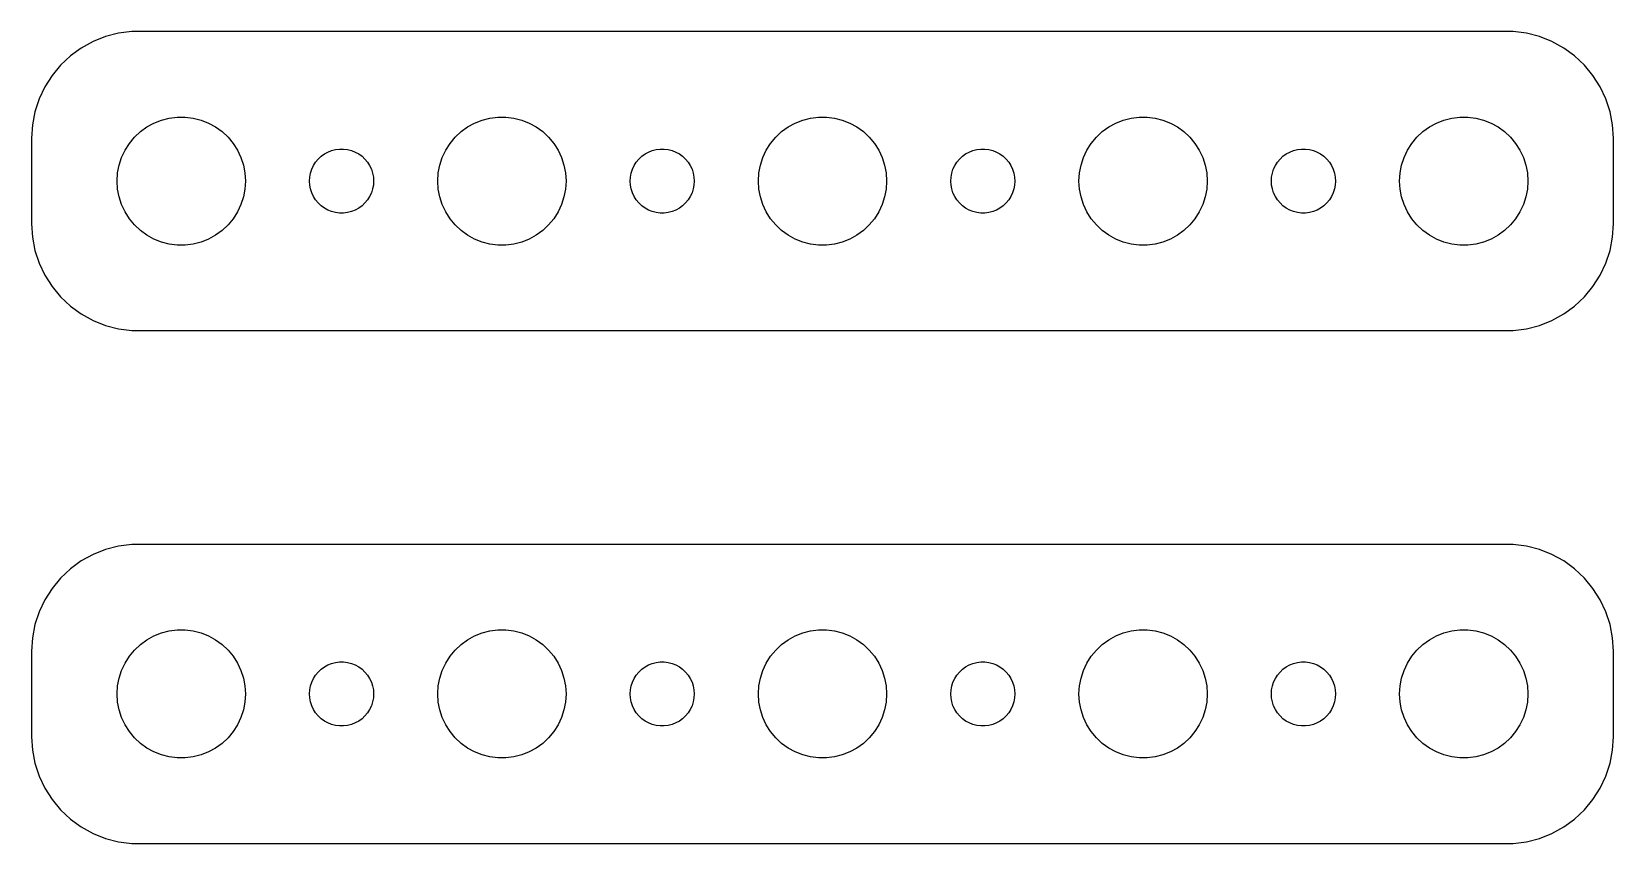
# Model space of a CAD drawing. Header units: metres. Extents: x -37 to 37, y 65 to 151.
# Drawn here: x -37 to 37, y 65 to 103 of the extents above; entities that cross this region are included whole.
import ezdxf

# ---------------------------------------------------------------- set-up
doc = ezdxf.new("R2010")
doc.units = ezdxf.units.M

msp = doc.modelspace()

# ---------------------------------------------------------------- linework, layer by layer
for p, q in [((-32.9369, 102.911), (-33.5451, 102.755)), ((-32.3139, 102.99), (-32.9369, 102.911)), ((32.3139, 102.99), (-32.3139, 102.99)), ((32.9369, 102.911), (32.3139, 102.99)), ((33.5451, 102.755), (32.9369, 102.911)), ((-34.6791, 102.222), (-35.1871, 101.853)), ((-34.1289, 102.524), (-34.6791, 102.222)), ((-33.5451, 102.755), (-34.1289, 102.524)), ((34.1289, 102.524), (33.5451, 102.755)), ((34.6791, 102.222), (34.1289, 102.524)), ((35.1871, 101.853), (34.6791, 102.222)), ((-35.6448, 101.423), (-36.0451, 100.939)), ((-35.1871, 101.853), (-35.6448, 101.423)), ((35.6448, 101.423), (35.1871, 101.853)), ((36.0451, 100.939), (35.6448, 101.423)), ((-36.0451, 100.939), (-36.3815, 100.409)), ((36.3815, 100.409), (36.0451, 100.939)), ((-36.3815, 100.409), (-36.6489, 99.8406)), ((36.6489, 99.8406), (36.3815, 100.409)), ((-36.8429, 99.2434), (-36.9606, 98.6267)), ((-36.6489, 99.8406), (-36.8429, 99.2434)), ((36.8429, 99.2434), (36.6489, 99.8406)), ((36.9606, 98.6267), (36.8429, 99.2434)), ((-36.9606, 98.6267), (-37, 98)), ((-31.9123, 98.3115), (-31.6075, 98.533)), ((-31.6075, 98.533), (-31.2773, 98.7145)), ((-31.2773, 98.7145), (-30.927, 98.8532)), ((-30.927, 98.8532), (-30.5621, 98.9469)), ((-30.5621, 98.9469), (-30.1884, 98.9941)), ((-30.1884, 98.9941), (-29.8116, 98.9941)), ((-29.8116, 98.9941), (-29.4379, 98.9469)), ((-29.4379, 98.9469), (-29.0729, 98.8532)), ((-29.0729, 98.8532), (-28.7227, 98.7145)), ((-28.7227, 98.7145), (-28.3925, 98.533)), ((-28.3925, 98.533), (-28.0877, 98.3115)), ((-16.9123, 98.3115), (-16.6075, 98.533)), ((-16.6075, 98.533), (-16.2773, 98.7145)), ((-16.2773, 98.7145), (-15.927, 98.8532)), ((-15.927, 98.8532), (-15.5621, 98.9469)), ((-15.5621, 98.9469), (-15.1884, 98.9941)), ((-15.1884, 98.9941), (-14.8116, 98.9941)), ((-14.8116, 98.9941), (-14.4379, 98.9469)), ((-14.4379, 98.9469), (-14.0729, 98.8532)), ((-14.0729, 98.8532), (-13.7227, 98.7145)), ((-13.7227, 98.7145), (-13.3925, 98.533)), ((-13.3925, 98.533), (-13.0877, 98.3115)), ((-1.91226, 98.3115), (-1.60747, 98.533)), ((-1.60747, 98.533), (-1.27733, 98.7145)), ((-1.27733, 98.7145), (-0.92705, 98.8532)), ((-0.92705, 98.8532), (-0.56213, 98.9469)), ((-0.56213, 98.9469), (-0.18837, 98.9941)), ((-0.18837, 98.9941), (0.18837, 98.9941)), ((0.18837, 98.9941), (0.56213, 98.9469)), ((0.56213, 98.9469), (0.92705, 98.8532)), ((0.92705, 98.8532), (1.27733, 98.7145)), ((1.27733, 98.7145), (1.60747, 98.533)), ((1.60747, 98.533), (1.91226, 98.3115)), ((13.0877, 98.3115), (13.3925, 98.533)), ((13.3925, 98.533), (13.7227, 98.7145)), ((13.7227, 98.7145), (14.0729, 98.8532)), ((14.0729, 98.8532), (14.4379, 98.9469)), ((14.4379, 98.9469), (14.8116, 98.9941)), ((14.8116, 98.9941), (15.1884, 98.9941)), ((15.1884, 98.9941), (15.5621, 98.9469)), ((15.5621, 98.9469), (15.927, 98.8532)), ((15.927, 98.8532), (16.2773, 98.7145)), ((16.2773, 98.7145), (16.6075, 98.533)), ((16.6075, 98.533), (16.9123, 98.3115)), ((28.0877, 98.3115), (28.3925, 98.533)), ((28.3925, 98.533), (28.7227, 98.7145)), ((28.7227, 98.7145), (29.0729, 98.8532)), ((29.0729, 98.8532), (29.4379, 98.9469)), ((29.4379, 98.9469), (29.8116, 98.9941)), ((29.8116, 98.9941), (30.1884, 98.9941)), ((30.1884, 98.9941), (30.5621, 98.9469)), ((30.5621, 98.9469), (30.927, 98.8532)), ((30.927, 98.8532), (31.2773, 98.7145)), ((31.2773, 98.7145), (31.6075, 98.533)), ((31.6075, 98.533), (31.9123, 98.3115)), ((37, 98), (36.9606, 98.6267)), ((-37, 98), (-37, 94)), ((-32.6289, 97.4453), (-32.427, 97.7634)), ((-32.427, 97.7634), (-32.1869, 98.0536)), ((-32.1869, 98.0536), (-31.9123, 98.3115)), ((-28.0877, 98.3115), (-27.8131, 98.0536)), ((-27.8131, 98.0536), (-27.5729, 97.7634)), ((-27.5729, 97.7634), (-27.3711, 97.4453)), ((-17.6289, 97.4453), (-17.427, 97.7634)), ((-17.427, 97.7634), (-17.1869, 98.0536)), ((-17.1869, 98.0536), (-16.9123, 98.3115)), ((-13.0877, 98.3115), (-12.8131, 98.0536)), ((-12.8131, 98.0536), (-12.5729, 97.7634)), ((-12.5729, 97.7634), (-12.3711, 97.4453)), ((-2.62891, 97.4453), (-2.42705, 97.7634)), ((-2.42705, 97.7634), (-2.1869, 98.0536)), ((-2.1869, 98.0536), (-1.91226, 98.3115)), ((1.91226, 98.3115), (2.1869, 98.0536)), ((2.1869, 98.0536), (2.42705, 97.7634)), ((2.42705, 97.7634), (2.62891, 97.4453)), ((12.3711, 97.4453), (12.5729, 97.7634)), ((12.5729, 97.7634), (12.8131, 98.0536)), ((12.8131, 98.0536), (13.0877, 98.3115)), ((16.9123, 98.3115), (17.1869, 98.0536)), ((17.1869, 98.0536), (17.427, 97.7634)), ((17.427, 97.7634), (17.6289, 97.4453)), ((27.3711, 97.4453), (27.5729, 97.7634)), ((27.5729, 97.7634), (27.8131, 98.0536)), ((27.8131, 98.0536), (28.0877, 98.3115)), ((31.9123, 98.3115), (32.1869, 98.0536)), ((32.1869, 98.0536), (32.427, 97.7634)), ((32.427, 97.7634), (32.6289, 97.4453)), ((37, 94), (37, 98)), ((-32.9057, 96.7461), (-32.7893, 97.1044)), ((-32.7893, 97.1044), (-32.6289, 97.4453)), ((-27.3711, 97.4453), (-27.2107, 97.1044)), ((-27.2107, 97.1044), (-27.0942, 96.7461)), ((-23.7135, 96.8817), (-23.5934, 97.0268)), ((-23.5934, 97.0268), (-23.4561, 97.1558)), ((-23.4561, 97.1558), (-23.3037, 97.2665)), ((-23.3037, 97.2665), (-23.1387, 97.3572)), ((-23.1387, 97.3572), (-22.9635, 97.4266)), ((-22.9635, 97.4266), (-22.7811, 97.4734)), ((-22.7811, 97.4734), (-22.5942, 97.497)), ((-22.5942, 97.497), (-22.4058, 97.497)), ((-22.4058, 97.497), (-22.2189, 97.4734)), ((-22.2189, 97.4734), (-22.0365, 97.4266)), ((-22.0365, 97.4266), (-21.8613, 97.3572)), ((-21.8613, 97.3572), (-21.6963, 97.2665)), ((-21.6963, 97.2665), (-21.5439, 97.1558)), ((-21.5439, 97.1558), (-21.4065, 97.0268)), ((-21.4065, 97.0268), (-21.2865, 96.8817)), ((-17.9057, 96.7461), (-17.7893, 97.1044)), ((-17.7893, 97.1044), (-17.6289, 97.4453)), ((-12.3711, 97.4453), (-12.2107, 97.1044)), ((-12.2107, 97.1044), (-12.0942, 96.7461)), ((-8.71352, 96.8817), (-8.59344, 97.0268)), ((-8.59344, 97.0268), (-8.45613, 97.1558)), ((-8.45613, 97.1558), (-8.30373, 97.2665)), ((-8.30373, 97.2665), (-8.13866, 97.3572)), ((-8.13866, 97.3572), (-7.96352, 97.4266)), ((-7.96352, 97.4266), (-7.78107, 97.4734)), ((-7.78107, 97.4734), (-7.59418, 97.497)), ((-7.59418, 97.497), (-7.40581, 97.497)), ((-7.40581, 97.497), (-7.21892, 97.4734)), ((-7.21892, 97.4734), (-7.03647, 97.4266)), ((-7.03647, 97.4266), (-6.86133, 97.3572)), ((-6.86133, 97.3572), (-6.69626, 97.2665)), ((-6.69626, 97.2665), (-6.54385, 97.1558)), ((-6.54385, 97.1558), (-6.40654, 97.0268)), ((-6.40654, 97.0268), (-6.28647, 96.8817)), ((-2.90575, 96.7461), (-2.78932, 97.1044)), ((-2.78932, 97.1044), (-2.62891, 97.4453)), ((2.62891, 97.4453), (2.78932, 97.1044)), ((2.78932, 97.1044), (2.90575, 96.7461)), ((6.28647, 96.8817), (6.40654, 97.0268)), ((6.40654, 97.0268), (6.54385, 97.1558)), ((6.54385, 97.1558), (6.69626, 97.2665)), ((6.69626, 97.2665), (6.86133, 97.3572)), ((6.86133, 97.3572), (7.03647, 97.4266)), ((7.03647, 97.4266), (7.21892, 97.4734)), ((7.21892, 97.4734), (7.40581, 97.497)), ((7.40581, 97.497), (7.59418, 97.497)), ((7.59418, 97.497), (7.78107, 97.4734)), ((7.78107, 97.4734), (7.96352, 97.4266)), ((7.96352, 97.4266), (8.13866, 97.3572)), ((8.13866, 97.3572), (8.30373, 97.2665)), ((8.30373, 97.2665), (8.45613, 97.1558)), ((8.45613, 97.1558), (8.59344, 97.0268)), ((8.59344, 97.0268), (8.71352, 96.8817)), ((12.0942, 96.7461), (12.2107, 97.1044)), ((12.2107, 97.1044), (12.3711, 97.4453)), ((17.6289, 97.4453), (17.7893, 97.1044)), ((17.7893, 97.1044), (17.9057, 96.7461)), ((21.2865, 96.8817), (21.4065, 97.0268)), ((21.4065, 97.0268), (21.5439, 97.1558)), ((21.5439, 97.1558), (21.6963, 97.2665)), ((21.6963, 97.2665), (21.8613, 97.3572)), ((21.8613, 97.3572), (22.0365, 97.4266)), ((22.0365, 97.4266), (22.2189, 97.4734)), ((22.2189, 97.4734), (22.4058, 97.497)), ((22.4058, 97.497), (22.5942, 97.497)), ((22.5942, 97.497), (22.7811, 97.4734)), ((22.7811, 97.4734), (22.9635, 97.4266)), ((22.9635, 97.4266), (23.1387, 97.3572)), ((23.1387, 97.3572), (23.3037, 97.2665)), ((23.3037, 97.2665), (23.4561, 97.1558)), ((23.4561, 97.1558), (23.5934, 97.0268)), ((23.5934, 97.0268), (23.7135, 96.8817)), ((27.0942, 96.7461), (27.2107, 97.1044)), ((27.2107, 97.1044), (27.3711, 97.4453)), ((32.6289, 97.4453), (32.7893, 97.1044)), ((32.7893, 97.1044), (32.9057, 96.7461)), ((-33, 96), (-32.9763, 96.376)), ((-32.9763, 96.376), (-32.9057, 96.7461)), ((-27.0942, 96.7461), (-27.0237, 96.376)), ((-27.0237, 96.376), (-27, 96)), ((-23.9882, 96.188), (-23.9529, 96.373)), ((-23.9529, 96.373), (-23.8947, 96.5522)), ((-23.8947, 96.5522), (-23.8145, 96.7226)), ((-23.8145, 96.7226), (-23.7135, 96.8817)), ((-21.2865, 96.8817), (-21.1855, 96.7226)), ((-21.1855, 96.7226), (-21.1053, 96.5522)), ((-21.1053, 96.5522), (-21.0471, 96.373)), ((-21.0471, 96.373), (-21.0118, 96.188)), ((-18, 96), (-17.9763, 96.376)), ((-17.9763, 96.376), (-17.9057, 96.7461)), ((-12.0942, 96.7461), (-12.0237, 96.376)), ((-12.0237, 96.376), (-12, 96)), ((-8.98816, 96.188), (-8.95287, 96.373)), ((-8.95287, 96.373), (-8.89465, 96.5522)), ((-8.89465, 96.5522), (-8.81445, 96.7226)), ((-8.81445, 96.7226), (-8.71352, 96.8817)), ((-6.28647, 96.8817), (-6.18553, 96.7226)), ((-6.18553, 96.7226), (-6.10533, 96.5522)), ((-6.10533, 96.5522), (-6.04712, 96.373)), ((-6.04712, 96.373), (-6.01183, 96.188)), ((-3, 96), (-2.97633, 96.376)), ((-2.97633, 96.376), (-2.90575, 96.7461)), ((2.90575, 96.7461), (2.97633, 96.376)), ((2.97633, 96.376), (3, 96)), ((6.01183, 96.188), (6.04712, 96.373)), ((6.04712, 96.373), (6.10533, 96.5522)), ((6.10533, 96.5522), (6.18553, 96.7226)), ((6.18553, 96.7226), (6.28647, 96.8817)), ((8.71352, 96.8817), (8.81445, 96.7226)), ((8.81445, 96.7226), (8.89465, 96.5522)), ((8.89465, 96.5522), (8.95287, 96.373)), ((8.95287, 96.373), (8.98816, 96.188)), ((12, 96), (12.0237, 96.376)), ((12.0237, 96.376), (12.0942, 96.7461)), ((17.9057, 96.7461), (17.9763, 96.376)), ((17.9763, 96.376), (18, 96)), ((21.0118, 96.188), (21.0471, 96.373)), ((21.0471, 96.373), (21.1053, 96.5522)), ((21.1053, 96.5522), (21.1855, 96.7226)), ((21.1855, 96.7226), (21.2865, 96.8817)), ((23.7135, 96.8817), (23.8145, 96.7226)), ((23.8145, 96.7226), (23.8947, 96.5522)), ((23.8947, 96.5522), (23.9529, 96.373)), ((23.9529, 96.373), (23.9882, 96.188)), ((27, 96), (27.0237, 96.376)), ((27.0237, 96.376), (27.0942, 96.7461)), ((32.9057, 96.7461), (32.9763, 96.376)), ((32.9763, 96.376), (33, 96)), ((-32.9763, 95.624), (-33, 96)), ((-32.9057, 95.2539), (-32.9763, 95.624)), ((-27.0237, 95.624), (-27.0942, 95.2539)), ((-27, 96), (-27.0237, 95.624)), ((-24, 96), (-23.9882, 96.188)), ((-23.9882, 95.812), (-24, 96)), ((-23.9529, 95.627), (-23.9882, 95.812)), ((-23.8947, 95.4478), (-23.9529, 95.627)), ((-21.0471, 95.627), (-21.1053, 95.4478)), ((-21.0118, 95.812), (-21.0471, 95.627)), ((-21.0118, 96.188), (-21, 96)), ((-21, 96), (-21.0118, 95.812)), ((-17.9763, 95.624), (-18, 96)), ((-17.9057, 95.2539), (-17.9763, 95.624)), ((-12.0237, 95.624), (-12.0942, 95.2539)), ((-12, 96), (-12.0237, 95.624)), ((-9, 96), (-8.98816, 96.188)), ((-8.98816, 95.812), (-9, 96)), ((-8.95287, 95.627), (-8.98816, 95.812)), ((-8.89465, 95.4478), (-8.95287, 95.627)), ((-6.04712, 95.627), (-6.10533, 95.4478)), ((-6.01183, 95.812), (-6.04712, 95.627)), ((-6.01183, 96.188), (-6, 96)), ((-6, 96), (-6.01183, 95.812)), ((-2.97633, 95.624), (-3, 96)), ((-2.90575, 95.2539), (-2.97633, 95.624)), ((2.97633, 95.624), (2.90575, 95.2539)), ((3, 96), (2.97633, 95.624)), ((6, 96), (6.01183, 96.188)), ((6.01183, 95.812), (6, 96)), ((6.04712, 95.627), (6.01183, 95.812)), ((6.10533, 95.4478), (6.04712, 95.627)), ((8.95287, 95.627), (8.89465, 95.4478)), ((8.98816, 95.812), (8.95287, 95.627)), ((8.98816, 96.188), (9, 96)), ((9, 96), (8.98816, 95.812)), ((12.0237, 95.624), (12, 96)), ((12.0942, 95.2539), (12.0237, 95.624)), ((17.9763, 95.624), (17.9057, 95.2539)), ((18, 96), (17.9763, 95.624)), ((21, 96), (21.0118, 96.188)), ((21.0118, 95.812), (21, 96)), ((21.0471, 95.627), (21.0118, 95.812)), ((21.1053, 95.4478), (21.0471, 95.627)), ((23.9529, 95.627), (23.8947, 95.4478)), ((23.9882, 95.812), (23.9529, 95.627)), ((23.9882, 96.188), (24, 96)), ((24, 96), (23.9882, 95.812)), ((27.0237, 95.624), (27, 96)), ((27.0942, 95.2539), (27.0237, 95.624)), ((32.9763, 95.624), (32.9057, 95.2539)), ((33, 96), (32.9763, 95.624)), ((-32.7893, 94.8956), (-32.9057, 95.2539)), ((-32.6289, 94.5547), (-32.7893, 94.8956)), ((-27.2107, 94.8956), (-27.3711, 94.5547)), ((-27.0942, 95.2539), (-27.2107, 94.8956)), ((-23.8145, 95.2774), (-23.8947, 95.4478)), ((-23.7135, 95.1183), (-23.8145, 95.2774)), ((-23.5934, 94.9732), (-23.7135, 95.1183)), ((-23.4561, 94.8442), (-23.5934, 94.9732)), ((-23.3037, 94.7335), (-23.4561, 94.8442)), ((-23.1387, 94.6428), (-23.3037, 94.7335)), ((-21.6963, 94.7335), (-21.8613, 94.6428)), ((-21.5439, 94.8442), (-21.6963, 94.7335)), ((-21.4065, 94.9732), (-21.5439, 94.8442)), ((-21.2865, 95.1183), (-21.4065, 94.9732)), ((-21.1855, 95.2774), (-21.2865, 95.1183)), ((-21.1053, 95.4478), (-21.1855, 95.2774)), ((-17.7893, 94.8956), (-17.9057, 95.2539)), ((-17.6289, 94.5547), (-17.7893, 94.8956)), ((-12.2107, 94.8956), (-12.3711, 94.5547)), ((-12.0942, 95.2539), (-12.2107, 94.8956)), ((-8.81445, 95.2774), (-8.89465, 95.4478)), ((-8.71352, 95.1183), (-8.81445, 95.2774)), ((-8.59344, 94.9732), (-8.71352, 95.1183)), ((-8.45613, 94.8442), (-8.59344, 94.9732)), ((-8.30373, 94.7335), (-8.45613, 94.8442)), ((-8.13866, 94.6428), (-8.30373, 94.7335)), ((-6.69626, 94.7335), (-6.86133, 94.6428)), ((-6.54385, 94.8442), (-6.69626, 94.7335)), ((-6.40654, 94.9732), (-6.54385, 94.8442)), ((-6.28647, 95.1183), (-6.40654, 94.9732)), ((-6.18553, 95.2774), (-6.28647, 95.1183)), ((-6.10533, 95.4478), (-6.18553, 95.2774)), ((-2.78932, 94.8956), (-2.90575, 95.2539)), ((-2.62891, 94.5547), (-2.78932, 94.8956)), ((2.78932, 94.8956), (2.62891, 94.5547)), ((2.90575, 95.2539), (2.78932, 94.8956)), ((6.18553, 95.2774), (6.10533, 95.4478)), ((6.28647, 95.1183), (6.18553, 95.2774)), ((6.40654, 94.9732), (6.28647, 95.1183)), ((6.54385, 94.8442), (6.40654, 94.9732)), ((6.69626, 94.7335), (6.54385, 94.8442)), ((6.86133, 94.6428), (6.69626, 94.7335)), ((8.30373, 94.7335), (8.13866, 94.6428)), ((8.45613, 94.8442), (8.30373, 94.7335)), ((8.59344, 94.9732), (8.45613, 94.8442)), ((8.71352, 95.1183), (8.59344, 94.9732)), ((8.81445, 95.2774), (8.71352, 95.1183)), ((8.89465, 95.4478), (8.81445, 95.2774)), ((12.2107, 94.8956), (12.0942, 95.2539)), ((12.3711, 94.5547), (12.2107, 94.8956)), ((17.7893, 94.8956), (17.6289, 94.5547)), ((17.9057, 95.2539), (17.7893, 94.8956)), ((21.1855, 95.2774), (21.1053, 95.4478)), ((21.2865, 95.1183), (21.1855, 95.2774)), ((21.4065, 94.9732), (21.2865, 95.1183)), ((21.5439, 94.8442), (21.4065, 94.9732)), ((21.6963, 94.7335), (21.5439, 94.8442)), ((21.8613, 94.6428), (21.6963, 94.7335)), ((23.3037, 94.7335), (23.1387, 94.6428)), ((23.4561, 94.8442), (23.3037, 94.7335)), ((23.5934, 94.9732), (23.4561, 94.8442)), ((23.7135, 95.1183), (23.5934, 94.9732)), ((23.8145, 95.2774), (23.7135, 95.1183)), ((23.8947, 95.4478), (23.8145, 95.2774)), ((27.2107, 94.8956), (27.0942, 95.2539)), ((27.3711, 94.5547), (27.2107, 94.8956)), ((32.7893, 94.8956), (32.6289, 94.5547)), ((32.9057, 95.2539), (32.7893, 94.8956)), ((-37, 94), (-36.9606, 93.3733)), ((-32.427, 94.2366), (-32.6289, 94.5547)), ((-32.1869, 93.9464), (-32.427, 94.2366)), ((-27.5729, 94.2366), (-27.8131, 93.9464)), ((-27.3711, 94.5547), (-27.5729, 94.2366)), ((-22.9635, 94.5734), (-23.1387, 94.6428)), ((-22.7811, 94.5266), (-22.9635, 94.5734)), ((-22.5942, 94.503), (-22.7811, 94.5266)), ((-22.4058, 94.503), (-22.5942, 94.503)), ((-22.2189, 94.5266), (-22.4058, 94.503)), ((-22.0365, 94.5734), (-22.2189, 94.5266)), ((-21.8613, 94.6428), (-22.0365, 94.5734)), ((-17.427, 94.2366), (-17.6289, 94.5547)), ((-17.1869, 93.9464), (-17.427, 94.2366)), ((-12.5729, 94.2366), (-12.8131, 93.9464)), ((-12.3711, 94.5547), (-12.5729, 94.2366)), ((-7.96352, 94.5734), (-8.13866, 94.6428)), ((-7.78107, 94.5266), (-7.96352, 94.5734)), ((-7.59418, 94.503), (-7.78107, 94.5266)), ((-7.40581, 94.503), (-7.59418, 94.503)), ((-7.21892, 94.5266), (-7.40581, 94.503)), ((-7.03647, 94.5734), (-7.21892, 94.5266)), ((-6.86133, 94.6428), (-7.03647, 94.5734)), ((-2.42705, 94.2366), (-2.62891, 94.5547)), ((-2.1869, 93.9464), (-2.42705, 94.2366)), ((2.42705, 94.2366), (2.1869, 93.9464)), ((2.62891, 94.5547), (2.42705, 94.2366)), ((7.03647, 94.5734), (6.86133, 94.6428)), ((7.21892, 94.5266), (7.03647, 94.5734)), ((7.40581, 94.503), (7.21892, 94.5266)), ((7.59418, 94.503), (7.40581, 94.503)), ((7.78107, 94.5266), (7.59418, 94.503)), ((7.96352, 94.5734), (7.78107, 94.5266)), ((8.13866, 94.6428), (7.96352, 94.5734)), ((12.5729, 94.2366), (12.3711, 94.5547)), ((12.8131, 93.9464), (12.5729, 94.2366)), ((17.427, 94.2366), (17.1869, 93.9464)), ((17.6289, 94.5547), (17.427, 94.2366)), ((22.0365, 94.5734), (21.8613, 94.6428)), ((22.2189, 94.5266), (22.0365, 94.5734)), ((22.4058, 94.503), (22.2189, 94.5266)), ((22.5942, 94.503), (22.4058, 94.503)), ((22.7811, 94.5266), (22.5942, 94.503)), ((22.9635, 94.5734), (22.7811, 94.5266)), ((23.1387, 94.6428), (22.9635, 94.5734)), ((27.5729, 94.2366), (27.3711, 94.5547)), ((27.8131, 93.9464), (27.5729, 94.2366)), ((32.427, 94.2366), (32.1869, 93.9464)), ((32.6289, 94.5547), (32.427, 94.2366)), ((36.9606, 93.3733), (37, 94)), ((-36.9606, 93.3733), (-36.8429, 92.7566)), ((-31.9123, 93.6885), (-32.1869, 93.9464)), ((-31.6075, 93.467), (-31.9123, 93.6885)), ((-31.2773, 93.2855), (-31.6075, 93.467)), ((-30.927, 93.1468), (-31.2773, 93.2855)), ((-28.7227, 93.2855), (-29.0729, 93.1468)), ((-28.3925, 93.467), (-28.7227, 93.2855)), ((-28.0877, 93.6885), (-28.3925, 93.467)), ((-27.8131, 93.9464), (-28.0877, 93.6885)), ((-16.9123, 93.6885), (-17.1869, 93.9464)), ((-16.6075, 93.467), (-16.9123, 93.6885)), ((-16.2773, 93.2855), (-16.6075, 93.467)), ((-15.927, 93.1468), (-16.2773, 93.2855)), ((-13.7227, 93.2855), (-14.0729, 93.1468)), ((-13.3925, 93.467), (-13.7227, 93.2855)), ((-13.0877, 93.6885), (-13.3925, 93.467)), ((-12.8131, 93.9464), (-13.0877, 93.6885)), ((-1.91226, 93.6885), (-2.1869, 93.9464)), ((-1.60747, 93.467), (-1.91226, 93.6885)), ((-1.27733, 93.2855), (-1.60747, 93.467)), ((-0.92705, 93.1468), (-1.27733, 93.2855)), ((1.27733, 93.2855), (0.92705, 93.1468)), ((1.60747, 93.467), (1.27733, 93.2855)), ((1.91226, 93.6885), (1.60747, 93.467)), ((2.1869, 93.9464), (1.91226, 93.6885)), ((13.0877, 93.6885), (12.8131, 93.9464)), ((13.3925, 93.467), (13.0877, 93.6885)), ((13.7227, 93.2855), (13.3925, 93.467)), ((14.0729, 93.1468), (13.7227, 93.2855)), ((16.2773, 93.2855), (15.927, 93.1468)), ((16.6075, 93.467), (16.2773, 93.2855)), ((16.9123, 93.6885), (16.6075, 93.467)), ((17.1869, 93.9464), (16.9123, 93.6885)), ((28.0877, 93.6885), (27.8131, 93.9464)), ((28.3925, 93.467), (28.0877, 93.6885)), ((28.7227, 93.2855), (28.3925, 93.467)), ((29.0729, 93.1468), (28.7227, 93.2855)), ((31.2773, 93.2855), (30.927, 93.1468)), ((31.6075, 93.467), (31.2773, 93.2855)), ((31.9123, 93.6885), (31.6075, 93.467)), ((32.1869, 93.9464), (31.9123, 93.6885)), ((36.8429, 92.7566), (36.9606, 93.3733)), ((-36.8429, 92.7566), (-36.6489, 92.1594)), ((-30.5621, 93.0531), (-30.927, 93.1468)), ((-30.1884, 93.0059), (-30.5621, 93.0531)), ((-29.8116, 93.0059), (-30.1884, 93.0059)), ((-29.4379, 93.0531), (-29.8116, 93.0059)), ((-29.0729, 93.1468), (-29.4379, 93.0531)), ((-15.5621, 93.0531), (-15.927, 93.1468)), ((-15.1884, 93.0059), (-15.5621, 93.0531)), ((-14.8116, 93.0059), (-15.1884, 93.0059)), ((-14.4379, 93.0531), (-14.8116, 93.0059)), ((-14.0729, 93.1468), (-14.4379, 93.0531)), ((-0.56213, 93.0531), (-0.92705, 93.1468)), ((-0.18837, 93.0059), (-0.56213, 93.0531)), ((0.18837, 93.0059), (-0.18837, 93.0059)), ((0.56213, 93.0531), (0.18837, 93.0059)), ((0.92705, 93.1468), (0.56213, 93.0531)), ((14.4379, 93.0531), (14.0729, 93.1468)), ((14.8116, 93.0059), (14.4379, 93.0531)), ((15.1884, 93.0059), (14.8116, 93.0059)), ((15.5621, 93.0531), (15.1884, 93.0059)), ((15.927, 93.1468), (15.5621, 93.0531)), ((29.4379, 93.0531), (29.0729, 93.1468)), ((29.8116, 93.0059), (29.4379, 93.0531)), ((30.1884, 93.0059), (29.8116, 93.0059)), ((30.5621, 93.0531), (30.1884, 93.0059)), ((30.927, 93.1468), (30.5621, 93.0531)), ((36.6489, 92.1594), (36.8429, 92.7566)), ((-36.6489, 92.1594), (-36.3815, 91.5912)), ((36.3815, 91.5912), (36.6489, 92.1594)), ((-36.3815, 91.5912), (-36.0451, 91.0611)), ((-36.0451, 91.0611), (-35.6448, 90.5773)), ((35.6448, 90.5773), (36.0451, 91.0611)), ((36.0451, 91.0611), (36.3815, 91.5912)), ((-35.6448, 90.5773), (-35.1871, 90.1474)), ((35.1871, 90.1474), (35.6448, 90.5773)), ((-35.1871, 90.1474), (-34.6791, 89.7784)), ((-34.6791, 89.7784), (-34.1289, 89.4759)), ((34.1289, 89.4759), (34.6791, 89.7784)), ((34.6791, 89.7784), (35.1871, 90.1474)), ((-34.1289, 89.4759), (-33.5451, 89.2447)), ((-33.5451, 89.2447), (-32.9369, 89.0886)), ((-32.9369, 89.0886), (-32.3139, 89.0099)), ((-32.3139, 89.0099), (32.3139, 89.0099)), ((32.3139, 89.0099), (32.9369, 89.0886)), ((32.9369, 89.0886), (33.5451, 89.2447)), ((33.5451, 89.2447), (34.1289, 89.4759)), ((-34.1289, 78.5241), (-34.6791, 78.2216)), ((-33.5451, 78.7553), (-34.1289, 78.5241)), ((-32.9369, 78.9114), (-33.5451, 78.7553)), ((-32.3139, 78.9901), (-32.9369, 78.9114)), ((32.3139, 78.9901), (-32.3139, 78.9901)), ((32.9369, 78.9114), (32.3139, 78.9901)), ((33.5451, 78.7553), (32.9369, 78.9114)), ((34.1289, 78.5241), (33.5451, 78.7553)), ((34.6791, 78.2216), (34.1289, 78.5241)), ((-35.1871, 77.8526), (-35.6448, 77.4227)), ((-34.6791, 78.2216), (-35.1871, 77.8526)), ((35.1871, 77.8526), (34.6791, 78.2216)), ((35.6448, 77.4227), (35.1871, 77.8526)), ((-35.6448, 77.4227), (-36.0451, 76.9389)), ((36.0451, 76.9389), (35.6448, 77.4227)), ((-36.3815, 76.4088), (-36.6489, 75.8406)), ((-36.0451, 76.9389), (-36.3815, 76.4088)), ((36.3815, 76.4088), (36.0451, 76.9389)), ((36.6489, 75.8406), (36.3815, 76.4088)), ((-36.6489, 75.8406), (-36.8429, 75.2434)), ((36.8429, 75.2434), (36.6489, 75.8406)), ((-36.8429, 75.2434), (-36.9606, 74.6267)), ((-31.2773, 74.7145), (-30.927, 74.8532)), ((-30.927, 74.8532), (-30.5621, 74.9469)), ((-30.5621, 74.9469), (-30.1884, 74.9941)), ((-30.1884, 74.9941), (-29.8116, 74.9941)), ((-29.8116, 74.9941), (-29.4379, 74.9469)), ((-29.4379, 74.9469), (-29.0729, 74.8532)), ((-29.0729, 74.8532), (-28.7227, 74.7145)), ((-16.2773, 74.7145), (-15.927, 74.8532)), ((-15.927, 74.8532), (-15.5621, 74.9469)), ((-15.5621, 74.9469), (-15.1884, 74.9941)), ((-15.1884, 74.9941), (-14.8116, 74.9941)), ((-14.8116, 74.9941), (-14.4379, 74.9469)), ((-14.4379, 74.9469), (-14.0729, 74.8532)), ((-14.0729, 74.8532), (-13.7227, 74.7145)), ((-1.27733, 74.7145), (-0.92705, 74.8532)), ((-0.92705, 74.8532), (-0.56213, 74.9469)), ((-0.56213, 74.9469), (-0.18837, 74.9941)), ((-0.18837, 74.9941), (0.18837, 74.9941)), ((0.18837, 74.9941), (0.56213, 74.9469)), ((0.56213, 74.9469), (0.92705, 74.8532)), ((0.92705, 74.8532), (1.27733, 74.7145)), ((13.7227, 74.7145), (14.0729, 74.8532)), ((14.0729, 74.8532), (14.4379, 74.9469)), ((14.4379, 74.9469), (14.8116, 74.9941)), ((14.8116, 74.9941), (15.1884, 74.9941)), ((15.1884, 74.9941), (15.5621, 74.9469)), ((15.5621, 74.9469), (15.927, 74.8532)), ((15.927, 74.8532), (16.2773, 74.7145)), ((28.7227, 74.7145), (29.0729, 74.8532)), ((29.0729, 74.8532), (29.4379, 74.9469)), ((29.4379, 74.9469), (29.8116, 74.9941)), ((29.8116, 74.9941), (30.1884, 74.9941)), ((30.1884, 74.9941), (30.5621, 74.9469)), ((30.5621, 74.9469), (30.927, 74.8532)), ((30.927, 74.8532), (31.2773, 74.7145)), ((36.9606, 74.6267), (36.8429, 75.2434)), ((-36.9606, 74.6267), (-37, 74)), ((-37, 74), (-37, 70)), ((-32.427, 73.7634), (-32.1869, 74.0536)), ((-32.1869, 74.0536), (-31.9123, 74.3115)), ((-31.9123, 74.3115), (-31.6075, 74.533)), ((-31.6075, 74.533), (-31.2773, 74.7145)), ((-28.7227, 74.7145), (-28.3925, 74.533)), ((-28.3925, 74.533), (-28.0877, 74.3115)), ((-28.0877, 74.3115), (-27.8131, 74.0536)), ((-27.8131, 74.0536), (-27.5729, 73.7634)), ((-17.427, 73.7634), (-17.1869, 74.0536)), ((-17.1869, 74.0536), (-16.9123, 74.3115)), ((-16.9123, 74.3115), (-16.6075, 74.533)), ((-16.6075, 74.533), (-16.2773, 74.7145)), ((-13.7227, 74.7145), (-13.3925, 74.533)), ((-13.3925, 74.533), (-13.0877, 74.3115)), ((-13.0877, 74.3115), (-12.8131, 74.0536)), ((-12.8131, 74.0536), (-12.5729, 73.7634)), ((-2.42705, 73.7634), (-2.1869, 74.0536)), ((-2.1869, 74.0536), (-1.91226, 74.3115)), ((-1.91226, 74.3115), (-1.60747, 74.533)), ((-1.60747, 74.533), (-1.27733, 74.7145)), ((1.27733, 74.7145), (1.60747, 74.533)), ((1.60747, 74.533), (1.91226, 74.3115)), ((1.91226, 74.3115), (2.1869, 74.0536)), ((2.1869, 74.0536), (2.42705, 73.7634)), ((12.5729, 73.7634), (12.8131, 74.0536)), ((12.8131, 74.0536), (13.0877, 74.3115)), ((13.0877, 74.3115), (13.3925, 74.533)), ((13.3925, 74.533), (13.7227, 74.7145)), ((16.2773, 74.7145), (16.6075, 74.533)), ((16.6075, 74.533), (16.9123, 74.3115)), ((16.9123, 74.3115), (17.1869, 74.0536)), ((17.1869, 74.0536), (17.427, 73.7634)), ((27.5729, 73.7634), (27.8131, 74.0536)), ((27.8131, 74.0536), (28.0877, 74.3115)), ((28.0877, 74.3115), (28.3925, 74.533)), ((28.3925, 74.533), (28.7227, 74.7145)), ((31.2773, 74.7145), (31.6075, 74.533)), ((31.6075, 74.533), (31.9123, 74.3115)), ((31.9123, 74.3115), (32.1869, 74.0536)), ((32.1869, 74.0536), (32.427, 73.7634)), ((37, 74), (36.9606, 74.6267)), ((37, 70), (37, 74)), ((-32.7893, 73.1044), (-32.6289, 73.4453)), ((-32.6289, 73.4453), (-32.427, 73.7634)), ((-27.5729, 73.7634), (-27.3711, 73.4453)), ((-27.3711, 73.4453), (-27.2107, 73.1044)), ((-23.4561, 73.1558), (-23.3037, 73.2665)), ((-23.3037, 73.2665), (-23.1387, 73.3572)), ((-23.1387, 73.3572), (-22.9635, 73.4266)), ((-22.9635, 73.4266), (-22.7811, 73.4734)), ((-22.7811, 73.4734), (-22.5942, 73.497)), ((-22.5942, 73.497), (-22.4058, 73.497)), ((-22.4058, 73.497), (-22.2189, 73.4734)), ((-22.2189, 73.4734), (-22.0365, 73.4266)), ((-22.0365, 73.4266), (-21.8613, 73.3572)), ((-21.8613, 73.3572), (-21.6963, 73.2665)), ((-21.6963, 73.2665), (-21.5439, 73.1558)), ((-17.7893, 73.1044), (-17.6289, 73.4453)), ((-17.6289, 73.4453), (-17.427, 73.7634)), ((-12.5729, 73.7634), (-12.3711, 73.4453)), ((-12.3711, 73.4453), (-12.2107, 73.1044)), ((-8.45613, 73.1558), (-8.30373, 73.2665)), ((-8.30373, 73.2665), (-8.13866, 73.3572)), ((-8.13866, 73.3572), (-7.96352, 73.4266)), ((-7.96352, 73.4266), (-7.78107, 73.4734)), ((-7.78107, 73.4734), (-7.59418, 73.497)), ((-7.59418, 73.497), (-7.40581, 73.497)), ((-7.40581, 73.497), (-7.21892, 73.4734)), ((-7.21892, 73.4734), (-7.03647, 73.4266)), ((-7.03647, 73.4266), (-6.86133, 73.3572)), ((-6.86133, 73.3572), (-6.69626, 73.2665)), ((-6.69626, 73.2665), (-6.54385, 73.1558)), ((-2.78932, 73.1044), (-2.62891, 73.4453)), ((-2.62891, 73.4453), (-2.42705, 73.7634)), ((2.42705, 73.7634), (2.62891, 73.4453)), ((2.62891, 73.4453), (2.78932, 73.1044)), ((6.54385, 73.1558), (6.69626, 73.2665)), ((6.69626, 73.2665), (6.86133, 73.3572)), ((6.86133, 73.3572), (7.03647, 73.4266)), ((7.03647, 73.4266), (7.21892, 73.4734)), ((7.21892, 73.4734), (7.40581, 73.497)), ((7.40581, 73.497), (7.59418, 73.497)), ((7.59418, 73.497), (7.78107, 73.4734)), ((7.78107, 73.4734), (7.96352, 73.4266)), ((7.96352, 73.4266), (8.13866, 73.3572)), ((8.13866, 73.3572), (8.30373, 73.2665)), ((8.30373, 73.2665), (8.45613, 73.1558)), ((12.2107, 73.1044), (12.3711, 73.4453)), ((12.3711, 73.4453), (12.5729, 73.7634)), ((17.427, 73.7634), (17.6289, 73.4453)), ((17.6289, 73.4453), (17.7893, 73.1044)), ((21.5439, 73.1558), (21.6963, 73.2665)), ((21.6963, 73.2665), (21.8613, 73.3572)), ((21.8613, 73.3572), (22.0365, 73.4266)), ((22.0365, 73.4266), (22.2189, 73.4734)), ((22.2189, 73.4734), (22.4058, 73.497)), ((22.4058, 73.497), (22.5942, 73.497)), ((22.5942, 73.497), (22.7811, 73.4734)), ((22.7811, 73.4734), (22.9635, 73.4266)), ((22.9635, 73.4266), (23.1387, 73.3572)), ((23.1387, 73.3572), (23.3037, 73.2665)), ((23.3037, 73.2665), (23.4561, 73.1558)), ((27.2107, 73.1044), (27.3711, 73.4453)), ((27.3711, 73.4453), (27.5729, 73.7634)), ((32.427, 73.7634), (32.6289, 73.4453)), ((32.6289, 73.4453), (32.7893, 73.1044)), ((-32.9763, 72.376), (-32.9057, 72.7461)), ((-32.9057, 72.7461), (-32.7893, 73.1044)), ((-27.2107, 73.1044), (-27.0942, 72.7461)), ((-27.0942, 72.7461), (-27.0237, 72.376)), ((-23.9529, 72.373), (-23.8947, 72.5522)), ((-23.8947, 72.5522), (-23.8145, 72.7226)), ((-23.8145, 72.7226), (-23.7135, 72.8817)), ((-23.7135, 72.8817), (-23.5934, 73.0268)), ((-23.5934, 73.0268), (-23.4561, 73.1558)), ((-21.5439, 73.1558), (-21.4065, 73.0268)), ((-21.4065, 73.0268), (-21.2865, 72.8817)), ((-21.2865, 72.8817), (-21.1855, 72.7226)), ((-21.1855, 72.7226), (-21.1053, 72.5522)), ((-21.1053, 72.5522), (-21.0471, 72.373)), ((-17.9763, 72.376), (-17.9057, 72.7461)), ((-17.9057, 72.7461), (-17.7893, 73.1044)), ((-12.2107, 73.1044), (-12.0942, 72.7461)), ((-12.0942, 72.7461), (-12.0237, 72.376)), ((-8.95287, 72.373), (-8.89465, 72.5522)), ((-8.89465, 72.5522), (-8.81445, 72.7226)), ((-8.81445, 72.7226), (-8.71352, 72.8817)), ((-8.71352, 72.8817), (-8.59344, 73.0268)), ((-8.59344, 73.0268), (-8.45613, 73.1558)), ((-6.54385, 73.1558), (-6.40654, 73.0268)), ((-6.40654, 73.0268), (-6.28647, 72.8817)), ((-6.28647, 72.8817), (-6.18553, 72.7226)), ((-6.18553, 72.7226), (-6.10533, 72.5522)), ((-6.10533, 72.5522), (-6.04712, 72.373)), ((-2.97633, 72.376), (-2.90575, 72.7461)), ((-2.90575, 72.7461), (-2.78932, 73.1044)), ((2.78932, 73.1044), (2.90575, 72.7461)), ((2.90575, 72.7461), (2.97633, 72.376)), ((6.04712, 72.373), (6.10533, 72.5522)), ((6.10533, 72.5522), (6.18553, 72.7226)), ((6.18553, 72.7226), (6.28647, 72.8817)), ((6.28647, 72.8817), (6.40654, 73.0268)), ((6.40654, 73.0268), (6.54385, 73.1558)), ((8.45613, 73.1558), (8.59344, 73.0268)), ((8.59344, 73.0268), (8.71352, 72.8817)), ((8.71352, 72.8817), (8.81445, 72.7226)), ((8.81445, 72.7226), (8.89465, 72.5522)), ((8.89465, 72.5522), (8.95287, 72.373)), ((12.0237, 72.376), (12.0942, 72.7461)), ((12.0942, 72.7461), (12.2107, 73.1044)), ((17.7893, 73.1044), (17.9057, 72.7461)), ((17.9057, 72.7461), (17.9763, 72.376)), ((21.0471, 72.373), (21.1053, 72.5522)), ((21.1053, 72.5522), (21.1855, 72.7226)), ((21.1855, 72.7226), (21.2865, 72.8817)), ((21.2865, 72.8817), (21.4065, 73.0268)), ((21.4065, 73.0268), (21.5439, 73.1558)), ((23.4561, 73.1558), (23.5934, 73.0268)), ((23.5934, 73.0268), (23.7135, 72.8817)), ((23.7135, 72.8817), (23.8145, 72.7226)), ((23.8145, 72.7226), (23.8947, 72.5522)), ((23.8947, 72.5522), (23.9529, 72.373)), ((27.0237, 72.376), (27.0942, 72.7461)), ((27.0942, 72.7461), (27.2107, 73.1044)), ((32.7893, 73.1044), (32.9057, 72.7461)), ((32.9057, 72.7461), (32.9763, 72.376)), ((-33, 72), (-32.9763, 72.376)), ((-32.9763, 71.624), (-33, 72)), ((-27.0237, 72.376), (-27, 72)), ((-27, 72), (-27.0237, 71.624)), ((-24, 72), (-23.9882, 72.188)), ((-23.9882, 71.812), (-24, 72)), ((-23.9882, 72.188), (-23.9529, 72.373)), ((-23.9529, 71.627), (-23.9882, 71.812)), ((-21.0471, 72.373), (-21.0118, 72.188)), ((-21.0118, 71.812), (-21.0471, 71.627)), ((-21.0118, 72.188), (-21, 72)), ((-21, 72), (-21.0118, 71.812)), ((-18, 72), (-17.9763, 72.376)), ((-17.9763, 71.624), (-18, 72)), ((-12.0237, 72.376), (-12, 72)), ((-12, 72), (-12.0237, 71.624)), ((-9, 72), (-8.98816, 72.188)), ((-8.98816, 71.812), (-9, 72)), ((-8.98816, 72.188), (-8.95287, 72.373)), ((-8.95287, 71.627), (-8.98816, 71.812)), ((-6.04712, 72.373), (-6.01183, 72.188)), ((-6.01183, 71.812), (-6.04712, 71.627)), ((-6.01183, 72.188), (-6, 72)), ((-6, 72), (-6.01183, 71.812)), ((-3, 72), (-2.97633, 72.376)), ((-2.97633, 71.624), (-3, 72)), ((2.97633, 72.376), (3, 72)), ((3, 72), (2.97633, 71.624)), ((6, 72), (6.01183, 72.188)), ((6.01183, 71.812), (6, 72)), ((6.01183, 72.188), (6.04712, 72.373)), ((6.04712, 71.627), (6.01183, 71.812)), ((8.95287, 72.373), (8.98816, 72.188)), ((8.98816, 71.812), (8.95287, 71.627)), ((8.98816, 72.188), (9, 72)), ((9, 72), (8.98816, 71.812)), ((12, 72), (12.0237, 72.376)), ((12.0237, 71.624), (12, 72)), ((17.9763, 72.376), (18, 72)), ((18, 72), (17.9763, 71.624)), ((21, 72), (21.0118, 72.188)), ((21.0118, 71.812), (21, 72)), ((21.0118, 72.188), (21.0471, 72.373)), ((21.0471, 71.627), (21.0118, 71.812)), ((23.9529, 72.373), (23.9882, 72.188)), ((23.9882, 71.812), (23.9529, 71.627)), ((23.9882, 72.188), (24, 72)), ((24, 72), (23.9882, 71.812)), ((27, 72), (27.0237, 72.376)), ((27.0237, 71.624), (27, 72)), ((32.9763, 72.376), (33, 72)), ((33, 72), (32.9763, 71.624)), ((-32.9057, 71.2539), (-32.9763, 71.624)), ((-32.7893, 70.8956), (-32.9057, 71.2539)), ((-27.0942, 71.2539), (-27.2107, 70.8956)), ((-27.0237, 71.624), (-27.0942, 71.2539)), ((-23.8947, 71.4478), (-23.9529, 71.627)), ((-23.8145, 71.2774), (-23.8947, 71.4478)), ((-23.7135, 71.1183), (-23.8145, 71.2774)), ((-23.5934, 70.9732), (-23.7135, 71.1183)), ((-21.2865, 71.1183), (-21.4065, 70.9732)), ((-21.1855, 71.2774), (-21.2865, 71.1183)), ((-21.1053, 71.4478), (-21.1855, 71.2774)), ((-21.0471, 71.627), (-21.1053, 71.4478)), ((-17.9057, 71.2539), (-17.9763, 71.624)), ((-17.7893, 70.8956), (-17.9057, 71.2539)), ((-12.0942, 71.2539), (-12.2107, 70.8956)), ((-12.0237, 71.624), (-12.0942, 71.2539)), ((-8.89465, 71.4478), (-8.95287, 71.627)), ((-8.81445, 71.2774), (-8.89465, 71.4478)), ((-8.71352, 71.1183), (-8.81445, 71.2774)), ((-8.59344, 70.9732), (-8.71352, 71.1183)), ((-6.28647, 71.1183), (-6.40654, 70.9732)), ((-6.18553, 71.2774), (-6.28647, 71.1183)), ((-6.10533, 71.4478), (-6.18553, 71.2774)), ((-6.04712, 71.627), (-6.10533, 71.4478)), ((-2.90575, 71.2539), (-2.97633, 71.624)), ((-2.78932, 70.8956), (-2.90575, 71.2539)), ((2.90575, 71.2539), (2.78932, 70.8956)), ((2.97633, 71.624), (2.90575, 71.2539)), ((6.10533, 71.4478), (6.04712, 71.627)), ((6.18553, 71.2774), (6.10533, 71.4478)), ((6.28647, 71.1183), (6.18553, 71.2774)), ((6.40654, 70.9732), (6.28647, 71.1183)), ((8.71352, 71.1183), (8.59344, 70.9732)), ((8.81445, 71.2774), (8.71352, 71.1183)), ((8.89465, 71.4478), (8.81445, 71.2774)), ((8.95287, 71.627), (8.89465, 71.4478)), ((12.0942, 71.2539), (12.0237, 71.624)), ((12.2107, 70.8956), (12.0942, 71.2539)), ((17.9057, 71.2539), (17.7893, 70.8956)), ((17.9763, 71.624), (17.9057, 71.2539)), ((21.1053, 71.4478), (21.0471, 71.627)), ((21.1855, 71.2774), (21.1053, 71.4478)), ((21.2865, 71.1183), (21.1855, 71.2774)), ((21.4065, 70.9732), (21.2865, 71.1183)), ((23.7135, 71.1183), (23.5934, 70.9732)), ((23.8145, 71.2774), (23.7135, 71.1183)), ((23.8947, 71.4478), (23.8145, 71.2774)), ((23.9529, 71.627), (23.8947, 71.4478)), ((27.0942, 71.2539), (27.0237, 71.624)), ((27.2107, 70.8956), (27.0942, 71.2539)), ((32.9057, 71.2539), (32.7893, 70.8956)), ((32.9763, 71.624), (32.9057, 71.2539)), ((-32.6289, 70.5547), (-32.7893, 70.8956)), ((-32.427, 70.2366), (-32.6289, 70.5547)), ((-27.3711, 70.5547), (-27.5729, 70.2366)), ((-27.2107, 70.8956), (-27.3711, 70.5547)), ((-23.4561, 70.8442), (-23.5934, 70.9732)), ((-23.3037, 70.7335), (-23.4561, 70.8442)), ((-23.1387, 70.6428), (-23.3037, 70.7335)), ((-22.9635, 70.5734), (-23.1387, 70.6428)), ((-22.7811, 70.5266), (-22.9635, 70.5734)), ((-22.5942, 70.503), (-22.7811, 70.5266)), ((-22.4058, 70.503), (-22.5942, 70.503)), ((-22.2189, 70.5266), (-22.4058, 70.503)), ((-22.0365, 70.5734), (-22.2189, 70.5266)), ((-21.8613, 70.6428), (-22.0365, 70.5734)), ((-21.6963, 70.7335), (-21.8613, 70.6428)), ((-21.5439, 70.8442), (-21.6963, 70.7335)), ((-21.4065, 70.9732), (-21.5439, 70.8442)), ((-17.6289, 70.5547), (-17.7893, 70.8956)), ((-17.427, 70.2366), (-17.6289, 70.5547)), ((-12.3711, 70.5547), (-12.5729, 70.2366)), ((-12.2107, 70.8956), (-12.3711, 70.5547)), ((-8.45613, 70.8442), (-8.59344, 70.9732)), ((-8.30373, 70.7335), (-8.45613, 70.8442)), ((-8.13866, 70.6428), (-8.30373, 70.7335)), ((-7.96352, 70.5734), (-8.13866, 70.6428)), ((-7.78107, 70.5266), (-7.96352, 70.5734)), ((-7.59418, 70.503), (-7.78107, 70.5266)), ((-7.40581, 70.503), (-7.59418, 70.503)), ((-7.21892, 70.5266), (-7.40581, 70.503)), ((-7.03647, 70.5734), (-7.21892, 70.5266)), ((-6.86133, 70.6428), (-7.03647, 70.5734)), ((-6.69626, 70.7335), (-6.86133, 70.6428)), ((-6.54385, 70.8442), (-6.69626, 70.7335)), ((-6.40654, 70.9732), (-6.54385, 70.8442)), ((-2.62891, 70.5547), (-2.78932, 70.8956)), ((-2.42705, 70.2366), (-2.62891, 70.5547)), ((2.62891, 70.5547), (2.42705, 70.2366)), ((2.78932, 70.8956), (2.62891, 70.5547)), ((6.54385, 70.8442), (6.40654, 70.9732)), ((6.69626, 70.7335), (6.54385, 70.8442)), ((6.86133, 70.6428), (6.69626, 70.7335)), ((7.03647, 70.5734), (6.86133, 70.6428)), ((7.21892, 70.5266), (7.03647, 70.5734)), ((7.40581, 70.503), (7.21892, 70.5266)), ((7.59418, 70.503), (7.40581, 70.503)), ((7.78107, 70.5266), (7.59418, 70.503)), ((7.96352, 70.5734), (7.78107, 70.5266)), ((8.13866, 70.6428), (7.96352, 70.5734)), ((8.30373, 70.7335), (8.13866, 70.6428)), ((8.45613, 70.8442), (8.30373, 70.7335)), ((8.59344, 70.9732), (8.45613, 70.8442)), ((12.3711, 70.5547), (12.2107, 70.8956)), ((12.5729, 70.2366), (12.3711, 70.5547)), ((17.6289, 70.5547), (17.427, 70.2366)), ((17.7893, 70.8956), (17.6289, 70.5547)), ((21.5439, 70.8442), (21.4065, 70.9732)), ((21.6963, 70.7335), (21.5439, 70.8442)), ((21.8613, 70.6428), (21.6963, 70.7335)), ((22.0365, 70.5734), (21.8613, 70.6428)), ((22.2189, 70.5266), (22.0365, 70.5734)), ((22.4058, 70.503), (22.2189, 70.5266)), ((22.5942, 70.503), (22.4058, 70.503)), ((22.7811, 70.5266), (22.5942, 70.503)), ((22.9635, 70.5734), (22.7811, 70.5266)), ((23.1387, 70.6428), (22.9635, 70.5734)), ((23.3037, 70.7335), (23.1387, 70.6428)), ((23.4561, 70.8442), (23.3037, 70.7335)), ((23.5934, 70.9732), (23.4561, 70.8442)), ((27.3711, 70.5547), (27.2107, 70.8956)), ((27.5729, 70.2366), (27.3711, 70.5547)), ((32.6289, 70.5547), (32.427, 70.2366)), ((32.7893, 70.8956), (32.6289, 70.5547)), ((-37, 70), (-36.9606, 69.3733)), ((-32.1869, 69.9464), (-32.427, 70.2366)), ((-31.9123, 69.6885), (-32.1869, 69.9464)), ((-31.6075, 69.467), (-31.9123, 69.6885)), ((-28.0877, 69.6885), (-28.3925, 69.467)), ((-27.8131, 69.9464), (-28.0877, 69.6885)), ((-27.5729, 70.2366), (-27.8131, 69.9464)), ((-17.1869, 69.9464), (-17.427, 70.2366)), ((-16.9123, 69.6885), (-17.1869, 69.9464)), ((-16.6075, 69.467), (-16.9123, 69.6885)), ((-13.0877, 69.6885), (-13.3925, 69.467)), ((-12.8131, 69.9464), (-13.0877, 69.6885)), ((-12.5729, 70.2366), (-12.8131, 69.9464)), ((-2.1869, 69.9464), (-2.42705, 70.2366)), ((-1.91226, 69.6885), (-2.1869, 69.9464)), ((-1.60747, 69.467), (-1.91226, 69.6885)), ((1.91226, 69.6885), (1.60747, 69.467)), ((2.1869, 69.9464), (1.91226, 69.6885)), ((2.42705, 70.2366), (2.1869, 69.9464)), ((12.8131, 69.9464), (12.5729, 70.2366)), ((13.0877, 69.6885), (12.8131, 69.9464)), ((13.3925, 69.467), (13.0877, 69.6885)), ((16.9123, 69.6885), (16.6075, 69.467)), ((17.1869, 69.9464), (16.9123, 69.6885)), ((17.427, 70.2366), (17.1869, 69.9464)), ((27.8131, 69.9464), (27.5729, 70.2366)), ((28.0877, 69.6885), (27.8131, 69.9464)), ((28.3925, 69.467), (28.0877, 69.6885)), ((31.9123, 69.6885), (31.6075, 69.467)), ((32.1869, 69.9464), (31.9123, 69.6885)), ((32.427, 70.2366), (32.1869, 69.9464)), ((36.9606, 69.3733), (37, 70)), ((-36.9606, 69.3733), (-36.8429, 68.7566)), ((-31.2773, 69.2855), (-31.6075, 69.467)), ((-30.927, 69.1468), (-31.2773, 69.2855)), ((-30.5621, 69.0531), (-30.927, 69.1468)), ((-30.1884, 69.0059), (-30.5621, 69.0531)), ((-29.8116, 69.0059), (-30.1884, 69.0059)), ((-29.4379, 69.0531), (-29.8116, 69.0059)), ((-29.0729, 69.1468), (-29.4379, 69.0531)), ((-28.7227, 69.2855), (-29.0729, 69.1468)), ((-28.3925, 69.467), (-28.7227, 69.2855)), ((-16.2773, 69.2855), (-16.6075, 69.467)), ((-15.927, 69.1468), (-16.2773, 69.2855)), ((-15.5621, 69.0531), (-15.927, 69.1468)), ((-15.1884, 69.0059), (-15.5621, 69.0531)), ((-14.8116, 69.0059), (-15.1884, 69.0059)), ((-14.4379, 69.0531), (-14.8116, 69.0059)), ((-14.0729, 69.1468), (-14.4379, 69.0531)), ((-13.7227, 69.2855), (-14.0729, 69.1468)), ((-13.3925, 69.467), (-13.7227, 69.2855)), ((-1.27733, 69.2855), (-1.60747, 69.467)), ((-0.92705, 69.1468), (-1.27733, 69.2855)), ((-0.56213, 69.0531), (-0.92705, 69.1468)), ((-0.18837, 69.0059), (-0.56213, 69.0531)), ((0.18837, 69.0059), (-0.18837, 69.0059)), ((0.56213, 69.0531), (0.18837, 69.0059)), ((0.92705, 69.1468), (0.56213, 69.0531)), ((1.27733, 69.2855), (0.92705, 69.1468)), ((1.60747, 69.467), (1.27733, 69.2855)), ((13.7227, 69.2855), (13.3925, 69.467)), ((14.0729, 69.1468), (13.7227, 69.2855)), ((14.4379, 69.0531), (14.0729, 69.1468)), ((14.8116, 69.0059), (14.4379, 69.0531)), ((15.1884, 69.0059), (14.8116, 69.0059)), ((15.5621, 69.0531), (15.1884, 69.0059)), ((15.927, 69.1468), (15.5621, 69.0531)), ((16.2773, 69.2855), (15.927, 69.1468)), ((16.6075, 69.467), (16.2773, 69.2855)), ((28.7227, 69.2855), (28.3925, 69.467)), ((29.0729, 69.1468), (28.7227, 69.2855)), ((29.4379, 69.0531), (29.0729, 69.1468)), ((29.8116, 69.0059), (29.4379, 69.0531)), ((30.1884, 69.0059), (29.8116, 69.0059)), ((30.5621, 69.0531), (30.1884, 69.0059)), ((30.927, 69.1468), (30.5621, 69.0531)), ((31.2773, 69.2855), (30.927, 69.1468)), ((31.6075, 69.467), (31.2773, 69.2855)), ((36.8429, 68.7566), (36.9606, 69.3733)), ((-36.8429, 68.7566), (-36.6489, 68.1594)), ((-36.6489, 68.1594), (-36.3815, 67.5912)), ((36.3815, 67.5912), (36.6489, 68.1594)), ((36.6489, 68.1594), (36.8429, 68.7566)), ((-36.3815, 67.5912), (-36.0451, 67.0611)), ((36.0451, 67.0611), (36.3815, 67.5912)), ((-36.0451, 67.0611), (-35.6448, 66.5773)), ((35.6448, 66.5773), (36.0451, 67.0611)), ((-35.6448, 66.5773), (-35.1871, 66.1474)), ((-35.1871, 66.1474), (-34.6791, 65.7784)), ((34.6791, 65.7784), (35.1871, 66.1474)), ((35.1871, 66.1474), (35.6448, 66.5773)), ((-34.6791, 65.7784), (-34.1289, 65.4759)), ((-34.1289, 65.4759), (-33.5451, 65.2447)), ((-33.5451, 65.2447), (-32.9369, 65.0886)), ((32.9369, 65.0886), (33.5451, 65.2447)), ((33.5451, 65.2447), (34.1289, 65.4759)), ((34.1289, 65.4759), (34.6791, 65.7784)), ((-32.9369, 65.0886), (-32.3139, 65.0099)), ((-32.3139, 65.0099), (32.3139, 65.0099)), ((32.3139, 65.0099), (32.9369, 65.0886))]:
    msp.add_line(p, q)

doc.saveas('drawing.dxf')
